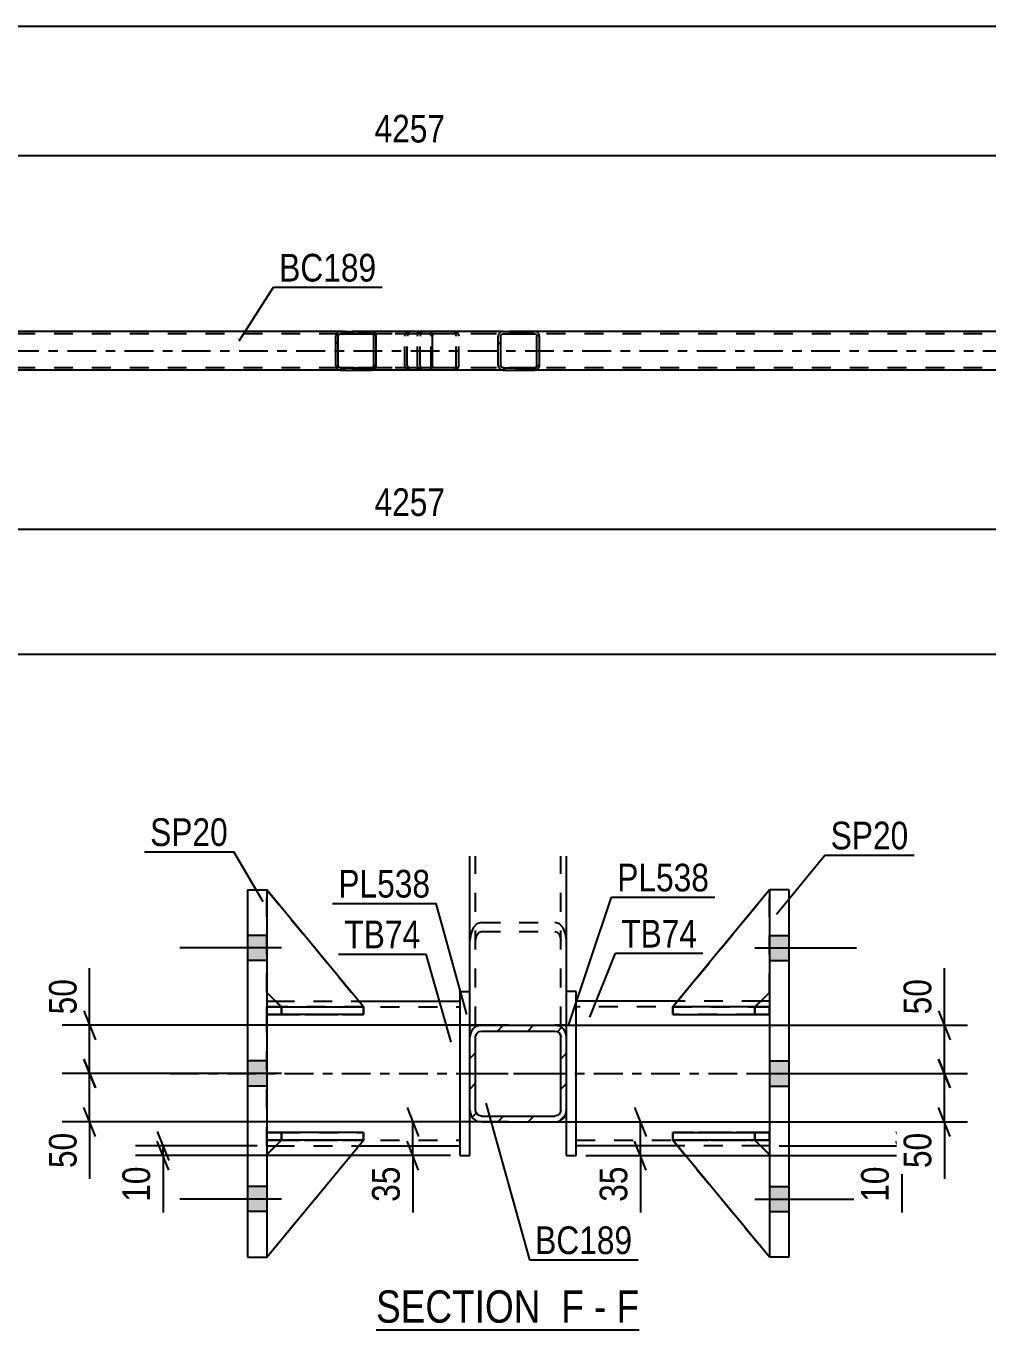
# Model space of a CAD drawing. Header units: millimetres. Extents: x 0 to 841, y 0 to 594.
# Drawn here: x 240.2 to 339.7, y 153.9 to 288.8 of the extents above; entities that cross this region are included whole.
import ezdxf

# ---------------------------------------------------------------- set-up
doc = ezdxf.new("R2010")
doc.units = ezdxf.units.MM
doc.linetypes.add('DXK_LINE_DOT2', pattern=[3.9198, 1.9599, -1.9599])
doc.linetypes.add('DXK_LINE_DOT3', pattern=[5.9187, 2.979, -0.9799, 0.9799, -0.9799])
doc.styles.add('Arial Narrow', font='ARIALN.TTF', dxfattribs={"height": 0.2})

# ---------------------------------------------------------------- blocks, each defined once
blk = doc.blocks.new('Unknown-318893504-15 - 6550')
at = {"color": 6, "linetype": 'Continuous'}
blk.add_line((276.38, 153.88), (303.6, 153.88), dxfattribs=at)
at = {"color": 0, "linetype": 'Continuous'}
for points in [[(294.49, 154.63), (294.49, 158.13), (276.38, 158.13), (276.38, 154.63)], [(297.88, 154.63), (297.88, 158.13), (295.54, 158.13), (295.54, 154.63)], [(300.2, 154.63), (300.2, 158.13), (298.93, 158.13), (298.93, 154.63)], [(303.6, 154.63), (303.6, 158.13), (301.25, 158.13), (301.25, 154.63)]]:
    blk.add_wipeout(points, dxfattribs=at)
at = {"color": 7, "linetype": 'Continuous', "style": 'Arial Narrow'}
for s, p in [('SECTION ', (276.38, 154.63)), ('F', (295.54, 154.63)), ('F', (301.25, 154.63)), ('-', (298.93, 154.63))]:
    blk.add_text(s, height=3.34, dxfattribs=at).set_placement(p)
blk = doc.blocks.new('Part-318893504-2827 - 2723')
at = {"linetype": 'Continuous'}
h = blk.add_hatch(dxfattribs=at)
h.set_pattern_fill('', scale=0.7, style=0, pattern_type=0)
h.set_pattern_definition([(45, (276.3566, 256.937), (-1.57154, 1.57154), [])])
h.paths.add_polyline_path([(276.39, 256.75), (276.36, 256.94), (276.25, 257.09), (276.08, 257.2), (275.89, 257.23), (272.71, 257.23), (272.52, 257.2), (272.35, 257.09), (272.24, 256.94), (272.21, 256.75), (272.21, 253.71), (272.24, 253.53), (272.35, 253.37), (272.52, 253.27), (272.71, 253.23), (275.89, 253.23), (276.08, 253.27), (276.25, 253.37), (276.36, 253.53), (276.39, 253.71)])
h.paths.add_polyline_path([(276.12, 253.62), (276.07, 253.54), (275.99, 253.49), (275.89, 253.47), (272.71, 253.47), (272.61, 253.49), (272.53, 253.54), (272.48, 253.62), (272.46, 253.71), (272.46, 256.75), (272.48, 256.85), (272.53, 256.92), (272.61, 256.98), (272.71, 256.99), (275.89, 256.99), (275.99, 256.98), (276.07, 256.92), (276.12, 256.85), (276.14, 256.75), (276.14, 253.71)])
at = {"color": 2, "linetype": 'Continuous'}
for p, q in [((272.24, 256.94), (272.21, 256.75)), ((272.21, 253.71), (272.21, 256.75)), ((272.46, 256.75), (272.48, 256.85)), ((272.46, 253.71), (272.46, 256.75)), ((272.48, 256.85), (272.53, 256.92)), ((272.71, 257.23), (272.52, 257.2)), ((272.53, 256.92), (272.61, 256.98)), ((272.61, 256.98), (272.71, 256.99)), ((272.71, 257.23), (275.89, 257.23)), ((272.71, 256.99), (275.89, 256.99)), ((281.95, 257.23), (275.89, 257.23)), ((276.08, 257.2), (275.89, 257.23)), ((275.89, 256.99), (275.99, 256.98)), ((275.99, 256.98), (276.07, 256.92)), ((276.07, 256.92), (276.12, 256.85)), ((276.12, 256.85), (276.14, 256.75)), ((276.14, 253.71), (276.14, 256.75)), ((276.39, 256.75), (276.36, 256.94)), ((276.39, 253.71), (276.39, 256.75)), ((281.95, 257.23), (282.05, 257.2)), ((282.05, 257.2), (282.14, 257.09)), ((282.14, 257.09), (282.2, 256.94)), ((282.2, 256.94), (282.22, 256.75)), ((282.22, 253.71), (282.22, 256.75)), ((272.21, 253.71), (272.24, 253.53)), ((272.48, 253.62), (272.46, 253.71)), ((276.14, 253.71), (276.12, 253.62)), ((276.36, 253.53), (276.39, 253.71)), ((282.22, 253.71), (282.2, 253.53)), ((272.53, 253.54), (272.48, 253.62)), ((272.52, 253.27), (272.71, 253.23)), ((272.61, 253.49), (272.53, 253.54)), ((272.71, 253.47), (272.61, 253.49)), ((272.71, 253.47), (275.89, 253.47)), ((272.71, 253.23), (275.89, 253.23)), ((275.99, 253.49), (275.89, 253.47)), ((275.89, 253.23), (276.08, 253.27)), ((281.95, 253.23), (275.89, 253.23)), ((276.07, 253.54), (275.99, 253.49)), ((276.12, 253.62), (276.07, 253.54)), ((282.05, 253.27), (281.95, 253.23)), ((282.14, 253.37), (282.05, 253.27)), ((282.2, 253.53), (282.14, 253.37))]:
    blk.add_line(p, q, dxfattribs=at)
at = {"color": 7, "linetype": 'DXK_LINE_DOT2'}
for p, q in [((275.89, 257.23), (272.71, 257.23)), ((281.95, 256.99), (272.71, 256.99)), ((279.36, 256.75), (279.39, 256.94)), ((279.36, 253.71), (279.36, 256.75)), ((279.63, 256.85), (279.61, 256.75)), ((279.61, 253.71), (279.61, 256.75)), ((279.68, 256.92), (279.63, 256.85)), ((279.67, 257.2), (279.86, 257.23)), ((279.68, 256.92), (279.7, 256.94)), ((279.7, 256.94), (279.76, 256.98)), ((279.76, 256.98), (279.86, 256.99)), ((280.67, 256.99), (280.67, 257.23)), ((282, 256.98), (281.95, 256.99)), ((282.05, 256.92), (282, 256.98)), ((282.07, 256.85), (282.05, 256.92)), ((282.08, 256.75), (282.07, 256.85)), ((282.08, 253.71), (282.08, 256.75)), ((279.39, 253.53), (279.36, 253.71)), ((279.61, 253.71), (279.63, 253.62)), ((282.07, 253.62), (282.08, 253.71)), ((281.95, 253.47), (272.71, 253.47)), ((275.89, 253.23), (272.71, 253.23)), ((279.63, 253.62), (279.68, 253.54)), ((279.86, 253.23), (279.67, 253.27)), ((279.68, 253.54), (279.76, 253.49)), ((279.76, 253.49), (279.86, 253.47)), ((280.67, 253.23), (280.67, 253.47)), ((281.95, 253.47), (282, 253.49)), ((282, 253.49), (282.05, 253.54)), ((282.05, 253.54), (282.07, 253.62))]:
    blk.add_line(p, q, dxfattribs=at)
at = {"color": 2, "linetype": 'Continuous'}
for centre, start, end in [((272.69, 256.74), 111.1941, 156.1506), ((275.91, 256.74), 23.8494, 68.8059), ((272.69, 253.73), 203.8494, 248.8059), ((275.91, 253.73), 291.1941, 336.1506)]:
    blk.add_arc(centre, 0.492, start, end, dxfattribs=at)
at = {"color": 7, "linetype": 'DXK_LINE_DOT2'}
for centre, start, end in [((279.84, 256.74), 111.1941, 156.1506), ((279.84, 253.73), 203.8494, 248.8059)]:
    blk.add_arc(centre, 0.492, start, end, dxfattribs=at)
blk = doc.blocks.new('Part-318893504-2828 - 2723')
at = {"linetype": 'Continuous'}
h = blk.add_hatch(dxfattribs=at)
h.set_pattern_fill('', scale=0.7, style=0, pattern_type=0)
h.set_pattern_definition([(45, (293.2402, 256.937), (-1.57154, 1.57154), [])])
h.paths.add_polyline_path([(293.28, 256.75), (293.24, 256.94), (293.13, 257.09), (292.96, 257.2), (292.77, 257.23), (289.53, 257.23), (289.34, 257.2), (289.17, 257.09), (289.06, 256.94), (289.02, 256.75), (289.02, 253.71), (289.06, 253.53), (289.17, 253.37), (289.34, 253.27), (289.53, 253.23), (292.77, 253.23), (292.96, 253.27), (293.13, 253.37), (293.24, 253.53), (293.28, 253.71)])
h.paths.add_polyline_path([(293, 253.62), (292.95, 253.54), (292.87, 253.49), (292.77, 253.47), (289.53, 253.47), (289.44, 253.49), (289.35, 253.54), (289.3, 253.62), (289.28, 253.71), (289.28, 256.75), (289.3, 256.85), (289.35, 256.92), (289.44, 256.98), (289.53, 256.99), (292.77, 256.99), (292.87, 256.98), (292.95, 256.92), (293, 256.85), (293.02, 256.75), (293.02, 253.71)])
at = {"color": 7, "linetype": 'DXK_LINE_DOT2'}
for p, q in [((280.67, 256.75), (280.71, 256.94)), ((280.67, 253.71), (280.67, 256.75)), ((280.95, 256.85), (280.93, 256.75)), ((280.93, 253.71), (280.93, 256.75)), ((281, 256.92), (280.95, 256.85)), ((280.99, 257.2), (281.18, 257.23)), ((281.09, 256.98), (281, 256.92)), ((281.18, 256.99), (281.09, 256.98)), ((281.95, 257.23), (281.18, 257.23)), ((292.77, 256.99), (281.18, 256.99)), ((284.42, 257.23), (284.61, 257.2)), ((284.52, 256.98), (284.42, 256.99)), ((284.6, 256.92), (284.52, 256.98)), ((284.65, 256.85), (284.6, 256.92)), ((284.67, 256.75), (284.65, 256.85)), ((284.67, 253.71), (284.67, 256.75)), ((284.89, 256.94), (284.93, 256.75)), ((284.93, 253.71), (284.93, 256.75)), ((292.77, 257.23), (289.53, 257.23)), ((280.71, 253.53), (280.67, 253.71)), ((280.93, 253.71), (280.95, 253.62)), ((284.65, 253.62), (284.67, 253.71)), ((284.93, 253.71), (284.89, 253.53)), ((280.95, 253.62), (281, 253.54)), ((281.18, 253.23), (280.99, 253.27)), ((281, 253.54), (281.09, 253.49)), ((281.09, 253.49), (281.18, 253.47)), ((292.77, 253.47), (281.18, 253.47)), ((281.95, 253.23), (281.18, 253.23)), ((284.42, 253.47), (284.52, 253.49)), ((284.61, 253.27), (284.42, 253.23)), ((284.52, 253.49), (284.6, 253.54)), ((284.6, 253.54), (284.65, 253.62)), ((289.53, 253.23), (292.77, 253.23))]:
    blk.add_line(p, q, dxfattribs=at)
at = {"color": 2, "linetype": 'Continuous'}
for p, q in [((289.53, 257.23), (281.95, 257.23)), ((289.06, 256.94), (289.02, 256.75)), ((289.02, 253.71), (289.02, 256.75)), ((289.28, 256.75), (289.3, 256.85)), ((289.28, 253.71), (289.28, 256.75)), ((289.3, 256.85), (289.35, 256.92)), ((289.53, 257.23), (289.34, 257.2)), ((289.35, 256.92), (289.44, 256.98)), ((289.44, 256.98), (289.53, 256.99)), ((289.53, 257.23), (292.77, 257.23)), ((289.53, 256.99), (292.77, 256.99)), ((292.96, 257.2), (292.77, 257.23)), ((292.77, 256.99), (292.87, 256.98)), ((292.87, 256.98), (292.95, 256.92)), ((292.95, 256.92), (293, 256.85)), ((293, 256.85), (293.02, 256.75)), ((293.02, 253.71), (293.02, 256.75)), ((293.28, 256.75), (293.24, 256.94)), ((293.28, 253.71), (293.28, 256.75)), ((289.02, 253.71), (289.06, 253.53)), ((289.3, 253.62), (289.28, 253.71)), ((293.02, 253.71), (293, 253.62)), ((293.24, 253.53), (293.28, 253.71)), ((289.53, 253.23), (281.95, 253.23)), ((289.35, 253.54), (289.3, 253.62)), ((289.34, 253.27), (289.53, 253.23)), ((289.44, 253.49), (289.35, 253.54)), ((289.53, 253.47), (289.44, 253.49)), ((289.53, 253.47), (292.77, 253.47)), ((289.53, 253.23), (292.77, 253.23)), ((292.87, 253.49), (292.77, 253.47)), ((292.77, 253.23), (292.96, 253.27)), ((292.95, 253.54), (292.87, 253.49)), ((293, 253.62), (292.95, 253.54))]:
    blk.add_line(p, q, dxfattribs=at)
at = {"color": 7, "linetype": 'DXK_LINE_DOT2'}
for centre, start, end in [((281.16, 256.73), 110.7583, 155.68), ((284.44, 256.73), 24.32, 69.2417), ((281.16, 253.73), 204.32, 249.2417), ((284.44, 253.73), 290.7583, 335.68)]:
    blk.add_arc(centre, 0.496, start, end, dxfattribs=at)
at = {"color": 2, "linetype": 'Continuous'}
for centre, start, end in [((289.51, 256.73), 110.7583, 155.68), ((292.79, 256.73), 24.32, 69.2417), ((289.51, 253.73), 204.32, 249.2417), ((292.79, 253.73), 290.7583, 335.68)]:
    blk.add_arc(centre, 0.496, start, end, dxfattribs=at)
blk = doc.blocks.new('Part-318893504-2893 - 2723')
at = {"color": 7, "linetype": 'DXK_LINE_DOT2'}
for p, q in [((680.12, 256.99), (102.4, 256.99)), ((680.12, 257.23), (272.71, 257.23)), ((292.77, 257.23), (272.71, 257.23)), ((680.12, 253.47), (102.4, 253.47)), ((292.77, 253.23), (272.71, 253.23))]:
    blk.add_line(p, q, dxfattribs=at)
at = {"color": 2, "linetype": 'Continuous'}
for p, q in [((272.71, 257.23), (207.63, 257.23)), ((357.84, 257.23), (292.77, 257.23)), ((272.71, 253.23), (207.63, 253.23)), ((357.84, 253.23), (292.77, 253.23))]:
    blk.add_line(p, q, dxfattribs=at)
at = {"color": 7, "linetype": 'DXK_LINE_DOT3'}
blk.add_line((102.4, 255.23), (679.87, 255.23), dxfattribs=at)
blk = doc.blocks.new('Part-318893504-6552 - 6550')
at = {"color": 2, "linetype": 'Continuous'}
for p, q in [((307.09, 187.32), (307.08, 187.32)), ((307.08, 187.32), (307.08, 186.52)), ((307.08, 186.52), (317.08, 186.52)), ((317.08, 187.32), (308.33, 187.32)), ((317.08, 187.32), (317.08, 187.32)), ((317.08, 187.32), (317.08, 186.52))]:
    blk.add_line(p, q, dxfattribs=at)
at = {"color": 7, "linetype": 'DXK_LINE_DOT2'}
for p, q in [((307.08, 186.52), (315.58, 186.52)), ((308.33, 187.32), (307.09, 187.32)), ((315.58, 187.32), (307.09, 187.32)), ((315.58, 187.32), (317.08, 187.32)), ((315.58, 187.32), (315.58, 186.52)), ((315.58, 186.52), (317.08, 186.52)), ((317.08, 187.32), (317.08, 187.32))]:
    blk.add_line(p, q, dxfattribs=at)
blk = doc.blocks.new('Part-318893504-6553 - 6550')
at = {"color": 7, "linetype": 'DXK_LINE_DOT2'}
for p, q in [((266.58, 173.51), (265.08, 172.01)), ((265.08, 161.42), (275.08, 173.51)), ((265.08, 172.01), (266.58, 173.51)), ((265.08, 161.42), (275.08, 173.51)), ((275.08, 173.51), (266.58, 173.51)), ((266.58, 173.51), (266.58, 173.51)), ((266.58, 173.51), (275.08, 173.51)), ((275.08, 173.51), (275.08, 173.51)), ((265.08, 172.01), (265.08, 161.42))]:
    blk.add_line(p, q, dxfattribs=at)
blk = doc.blocks.new('Part-318893504-6554 - 6550')
at = {"color": 2, "linetype": 'Continuous'}
for p, q in [((266.58, 173.51), (265.08, 172.01)), ((265.08, 161.42), (275.08, 173.51)), ((275.08, 173.51), (266.58, 173.51)), ((266.58, 173.51), (266.58, 173.51)), ((275.08, 173.51), (275.08, 173.51))]:
    blk.add_line(p, q, dxfattribs=at)
at = {"color": 7, "linetype": 'DXK_LINE_DOT2'}
for p, q in [((265.08, 172.01), (266.58, 173.51)), ((265.08, 161.42), (275.08, 173.51)), ((266.58, 173.51), (275.08, 173.51)), ((265.08, 172.01), (265.08, 161.42))]:
    blk.add_line(p, q, dxfattribs=at)
blk = doc.blocks.new('Part-318893504-6694 - 6550')
at = {"color": 2, "linetype": 'Continuous'}
for p, q in [((285.08, 171.92), (285.08, 188.92)), ((285.08, 188.92), (286.08, 188.92)), ((286.08, 184.21), (286.08, 188.92)), ((286.08, 171.92), (286.08, 176.61)), ((285.08, 171.92), (286.08, 171.92))]:
    blk.add_line(p, q, dxfattribs=at)
at = {"color": 7, "linetype": 'DXK_LINE_DOT2'}
blk.add_line((286.08, 176.61), (286.08, 184.21), dxfattribs=at)
blk = doc.blocks.new('Part-318893504-6555 - 6550')
at = {"color": 7, "linetype": 'DXK_LINE_DOT2'}
for p, q in [((265.08, 188.81), (265.08, 199.42)), ((265.08, 199.42), (275.08, 187.31)), ((265.08, 199.42), (275.08, 187.31)), ((266.58, 187.31), (265.08, 188.81)), ((266.58, 187.31), (265.08, 188.81)), ((275.08, 187.31), (266.58, 187.31)), ((266.58, 187.31), (266.58, 187.31)), ((266.58, 187.31), (275.08, 187.31)), ((275.08, 187.31), (275.08, 187.31))]:
    blk.add_line(p, q, dxfattribs=at)
blk = doc.blocks.new('Part-318893504-6556 - 6550')
at = {"color": 2, "linetype": 'Continuous'}
for p, q in [((275.08, 187.31), (265.08, 199.42)), ((266.57, 187.32), (265.08, 188.81)), ((273.83, 187.31), (275.08, 187.31)), ((275.08, 187.31), (275.08, 187.31))]:
    blk.add_line(p, q, dxfattribs=at)
at = {"color": 7, "linetype": 'DXK_LINE_DOT2'}
for p, q in [((265.08, 188.81), (265.08, 199.42)), ((265.08, 199.42), (275.08, 187.31)), ((266.58, 187.31), (265.08, 188.81)), ((266.58, 187.31), (266.57, 187.32)), ((275.08, 187.31), (266.58, 187.31)), ((266.58, 187.31), (266.58, 187.31)), ((266.58, 187.31), (273.83, 187.31))]:
    blk.add_line(p, q, dxfattribs=at)
blk = doc.blocks.new('Part-318893504-6557 - 6550')
at = {"color": 7, "linetype": 'DXK_LINE_DOT2'}
for p, q in [((265.08, 174.32), (266.58, 174.32)), ((275.08, 174.32), (265.08, 174.32)), ((265.08, 174.32), (265.08, 174.32)), ((265.08, 174.32), (265.08, 173.52)), ((265.08, 174.32), (265.08, 173.52)), ((266.58, 174.32), (275.08, 174.32)), ((266.58, 174.32), (266.58, 173.52)), ((275.08, 174.32), (275.08, 173.52)), ((266.58, 173.52), (265.08, 173.52)), ((265.08, 173.52), (275.08, 173.52)), ((265.08, 173.52), (265.08, 173.52)), ((275.08, 173.52), (266.58, 173.52))]:
    blk.add_line(p, q, dxfattribs=at)
blk = doc.blocks.new('Part-318893504-6558 - 6550')
at = {"color": 7, "linetype": 'DXK_LINE_DOT2'}
for p, q in [((265.08, 187.32), (266.58, 187.32)), ((275.08, 187.32), (265.08, 187.32)), ((265.08, 187.32), (265.08, 187.32)), ((265.08, 187.32), (265.08, 186.52)), ((265.08, 187.32), (265.08, 186.52)), ((266.58, 186.52), (265.08, 186.52)), ((265.08, 186.52), (275.08, 186.52)), ((265.08, 186.52), (265.08, 186.52)), ((266.58, 187.32), (275.08, 187.32)), ((266.58, 187.32), (266.58, 186.52)), ((275.08, 186.52), (266.58, 186.52)), ((275.08, 187.32), (275.08, 186.52))]:
    blk.add_line(p, q, dxfattribs=at)
blk = doc.blocks.new('Part-318893504-6682 - 6550')
at = {"color": 7, "linetype": 'DXK_LINE_DOT2'}
for p, q in [((317.08, 199.42), (307.08, 187.31)), ((307.08, 187.31), (317.08, 199.42)), ((317.08, 188.81), (317.08, 199.42)), ((315.58, 187.31), (317.08, 188.81)), ((315.58, 187.31), (317.08, 188.81)), ((307.08, 187.31), (315.58, 187.31)), ((307.08, 187.31), (307.08, 187.31)), ((315.58, 187.31), (307.08, 187.31)), ((315.58, 187.31), (315.58, 187.31))]:
    blk.add_line(p, q, dxfattribs=at)
blk = doc.blocks.new('Part-318893504-6559 - 6550')
at = {"color": 2, "linetype": 'Continuous'}
for p, q in [((265.08, 173.52), (265.08, 174.32)), ((275.08, 174.32), (265.08, 174.32)), ((275.08, 173.52), (275.08, 174.32)), ((275.08, 173.52), (265.08, 173.52)), ((265.08, 173.52), (265.08, 173.52))]:
    blk.add_line(p, q, dxfattribs=at)
at = {"color": 7, "linetype": 'DXK_LINE_DOT2'}
for p, q in [((266.58, 174.32), (265.08, 174.32)), ((266.58, 173.52), (266.58, 174.32)), ((275.08, 174.32), (266.58, 174.32)), ((265.08, 173.52), (266.58, 173.52)), ((266.58, 173.52), (275.08, 173.52))]:
    blk.add_line(p, q, dxfattribs=at)
blk = doc.blocks.new('Part-318893504-6560 - 6550')
at = {"color": 2, "linetype": 'Continuous'}
for p, q in [((265.08, 186.52), (265.08, 187.32)), ((265.08, 187.32), (273.83, 187.32)), ((275.08, 186.52), (265.08, 186.52)), ((265.08, 186.52), (265.08, 186.52)), ((275.08, 187.32), (275.07, 187.32)), ((275.08, 186.52), (275.08, 187.32))]:
    blk.add_line(p, q, dxfattribs=at)
at = {"color": 7, "linetype": 'DXK_LINE_DOT2'}
for p, q in [((266.58, 187.32), (265.08, 187.32)), ((265.08, 186.52), (266.58, 186.52)), ((266.58, 186.52), (266.58, 187.32)), ((266.58, 187.32), (275.07, 187.32)), ((266.58, 186.52), (275.08, 186.52))]:
    blk.add_line(p, q, dxfattribs=at)
blk = doc.blocks.new('Part-318893504-6565 - 6550')
at = {"color": 2, "linetype": 'Continuous'}
for p, q in [((319.08, 199.42), (317.08, 199.42)), ((317.08, 199.42), (317.08, 161.42)), ((319.08, 199.42), (319.08, 161.42)), ((319.08, 161.42), (317.08, 161.42))]:
    blk.add_line(p, q, dxfattribs=at)
blk = doc.blocks.new('Part-318893504-6683 - 6550')
at = {"color": 2, "linetype": 'Continuous'}
for p, q in [((307.08, 173.51), (307.08, 173.51)), ((315.58, 173.51), (307.08, 173.51)), ((317.08, 161.42), (307.08, 173.51)), ((315.58, 173.51), (315.58, 173.51)), ((315.58, 173.51), (317.08, 172.01))]:
    blk.add_line(p, q, dxfattribs=at)
at = {"color": 7, "linetype": 'DXK_LINE_DOT2'}
for p, q in [((307.08, 173.51), (315.58, 173.51)), ((317.08, 161.42), (307.08, 173.51)), ((315.58, 173.51), (317.08, 172.01)), ((317.08, 172.01), (317.08, 161.42))]:
    blk.add_line(p, q, dxfattribs=at)
blk = doc.blocks.new('Part-318893504-6570 - 6550')
at = {"color": 2, "linetype": 'Continuous'}
for p, q in [((263.08, 199.42), (265.08, 199.42)), ((263.08, 199.42), (263.08, 161.42)), ((265.08, 199.42), (265.08, 161.42)), ((263.08, 161.42), (265.08, 161.42))]:
    blk.add_line(p, q, dxfattribs=at)
blk = doc.blocks.new('Bolt-318893504-6653 - 6550')
at = {"linetype": 'Continuous'}
for points in [[(265.08, 192.12), (265.08, 194.72), (263.08, 194.72), (263.08, 192.12)], [(265.08, 192.12), (265.08, 194.72), (263.08, 194.72), (263.08, 192.12)], [(265.08, 192.12), (265.08, 194.72), (263.08, 194.72), (263.08, 192.12)], [(265.08, 179.12), (265.08, 181.72), (263.08, 181.72), (263.08, 179.12)], [(265.08, 179.12), (265.08, 181.72), (263.08, 181.72), (263.08, 179.12)], [(265.08, 166.12), (265.08, 168.72), (263.08, 168.72), (263.08, 166.12)], [(265.08, 166.12), (265.08, 168.72), (263.08, 168.72), (263.08, 166.12)], [(265.08, 166.12), (265.08, 168.72), (263.08, 168.72), (263.08, 166.12)]]:
    blk.add_hatch(color=1, dxfattribs=at).paths.add_polyline_path(points)
at = {"color": 1, "linetype": 'Continuous'}
for p, q in [((265.08, 194.72), (263.08, 194.72)), ((265.08, 194.72), (263.08, 194.72)), ((265.08, 194.72), (263.08, 194.72)), ((266.58, 193.42), (256.08, 193.42)), ((266.58, 193.42), (256.08, 193.42)), ((266.58, 193.42), (256.08, 193.42)), ((265.08, 192.12), (263.08, 192.12)), ((265.08, 192.12), (263.08, 192.12)), ((265.08, 192.12), (263.08, 192.12)), ((265.08, 181.72), (263.08, 181.72)), ((265.08, 181.72), (263.08, 181.72)), ((266.58, 180.42), (256.08, 180.42)), ((266.58, 180.42), (256.08, 180.42)), ((265.08, 179.12), (263.08, 179.12)), ((265.08, 179.12), (263.08, 179.12)), ((265.08, 168.72), (263.08, 168.72)), ((265.08, 168.72), (263.08, 168.72)), ((265.08, 168.72), (263.08, 168.72)), ((266.58, 167.42), (256.08, 167.42)), ((266.58, 167.42), (256.08, 167.42)), ((266.58, 167.42), (256.08, 167.42)), ((265.08, 166.12), (263.08, 166.12)), ((265.08, 166.12), (263.08, 166.12)), ((265.08, 166.12), (263.08, 166.12))]:
    blk.add_line(p, q, dxfattribs=at)
blk = doc.blocks.new('Bolt-318893504-6654 - 6550')
at = {"linetype": 'Continuous'}
for points in [[(319.08, 192.12), (319.08, 194.72), (317.08, 194.72), (317.08, 192.12)], [(319.08, 192.12), (319.08, 194.72), (317.08, 194.72), (317.08, 192.12)], [(319.08, 192.12), (319.08, 194.72), (317.08, 194.72), (317.08, 192.12)], [(319.08, 179.12), (319.08, 181.72), (317.08, 181.72), (317.08, 179.12)], [(319.08, 179.12), (319.08, 181.72), (317.08, 181.72), (317.08, 179.12)], [(319.08, 166.12), (319.08, 168.72), (317.08, 168.72), (317.08, 166.12)], [(319.08, 166.12), (319.08, 168.72), (317.08, 168.72), (317.08, 166.12)], [(319.08, 166.12), (319.08, 168.72), (317.08, 168.72), (317.08, 166.12)]]:
    blk.add_hatch(color=1, dxfattribs=at).paths.add_polyline_path(points)
at = {"color": 1, "linetype": 'Continuous'}
for p, q in [((317.08, 194.72), (319.08, 194.72)), ((317.08, 194.72), (319.08, 194.72)), ((317.08, 194.72), (319.08, 194.72)), ((315.58, 193.42), (326.08, 193.42)), ((315.58, 193.42), (326.08, 193.42)), ((315.58, 193.42), (326.08, 193.42)), ((317.08, 192.12), (319.08, 192.12)), ((317.08, 192.12), (319.08, 192.12)), ((317.08, 192.12), (319.08, 192.12)), ((317.08, 181.72), (319.08, 181.72)), ((317.08, 181.72), (319.08, 181.72)), ((315.58, 180.42), (326.08, 180.42)), ((315.58, 180.42), (326.08, 180.42)), ((317.08, 179.12), (319.08, 179.12)), ((317.08, 179.12), (319.08, 179.12)), ((317.08, 168.72), (319.08, 168.72)), ((317.08, 168.72), (319.08, 168.72)), ((317.08, 168.72), (319.08, 168.72)), ((315.58, 167.42), (326.08, 167.42)), ((315.58, 167.42), (326.08, 167.42)), ((315.58, 167.42), (326.08, 167.42)), ((317.08, 166.12), (319.08, 166.12)), ((317.08, 166.12), (319.08, 166.12)), ((317.08, 166.12), (319.08, 166.12))]:
    blk.add_line(p, q, dxfattribs=at)
blk = doc.blocks.new('Part-318893504-6678 - 6550')
at = {"color": 2, "linetype": 'Continuous'}
for p, q in [((307.08, 174.32), (317.08, 174.32)), ((307.08, 174.32), (307.08, 173.52)), ((317.08, 174.32), (317.08, 174.32)), ((317.08, 173.52), (317.08, 174.32)), ((317.08, 173.52), (307.08, 173.52))]:
    blk.add_line(p, q, dxfattribs=at)
at = {"color": 7, "linetype": 'DXK_LINE_DOT2'}
for p, q in [((315.58, 174.32), (307.08, 174.32)), ((317.08, 174.32), (315.58, 174.32)), ((315.58, 174.32), (315.58, 173.52)), ((317.08, 174.32), (317.08, 174.32)), ((307.08, 173.52), (315.58, 173.52)), ((315.58, 173.52), (317.08, 173.52))]:
    blk.add_line(p, q, dxfattribs=at)
blk = doc.blocks.new('Part-318893504-6679 - 6550')
at = {"color": 7, "linetype": 'DXK_LINE_DOT2'}
for p, q in [((307.08, 186.52), (307.08, 187.32)), ((307.08, 187.32), (315.58, 187.32)), ((317.08, 187.32), (307.08, 187.32)), ((315.58, 186.52), (307.08, 186.52)), ((307.08, 186.52), (317.08, 186.52)), ((315.58, 186.52), (315.58, 187.32)), ((315.58, 187.32), (317.08, 187.32)), ((317.08, 186.52), (315.58, 186.52)), ((317.08, 186.52), (317.08, 187.32)), ((317.08, 186.52), (317.08, 187.32)), ((317.08, 187.32), (317.08, 187.32)), ((317.08, 186.52), (317.08, 186.52))]:
    blk.add_line(p, q, dxfattribs=at)
blk = doc.blocks.new('Part-318893504-6680 - 6550')
at = {"color": 7, "linetype": 'DXK_LINE_DOT2'}
for p, q in [((307.08, 173.52), (307.08, 174.32)), ((307.08, 174.32), (315.58, 174.32)), ((317.08, 174.32), (307.08, 174.32)), ((315.58, 173.52), (315.58, 174.32)), ((315.58, 174.32), (317.08, 174.32)), ((317.08, 173.52), (317.08, 174.32)), ((317.08, 173.52), (317.08, 174.32)), ((317.08, 174.32), (317.08, 174.32)), ((315.58, 173.52), (307.08, 173.52)), ((307.08, 173.52), (317.08, 173.52)), ((317.08, 173.52), (315.58, 173.52)), ((317.08, 173.52), (317.08, 173.52))]:
    blk.add_line(p, q, dxfattribs=at)
blk = doc.blocks.new('Part-318893504-6681 - 6550')
at = {"color": 2, "linetype": 'Continuous'}
for p, q in [((317.08, 199.42), (307.08, 187.31)), ((315.59, 187.32), (317.08, 188.81)), ((308.33, 187.31), (307.08, 187.31)), ((307.08, 187.31), (307.08, 187.31))]:
    blk.add_line(p, q, dxfattribs=at)
at = {"color": 7, "linetype": 'DXK_LINE_DOT2'}
for p, q in [((307.08, 187.31), (317.08, 199.42)), ((317.08, 188.81), (317.08, 199.42)), ((315.58, 187.31), (317.08, 188.81)), ((315.58, 187.31), (307.08, 187.31)), ((315.58, 187.31), (308.33, 187.31)), ((315.58, 187.31), (315.59, 187.32)), ((315.58, 187.31), (315.58, 187.31))]:
    blk.add_line(p, q, dxfattribs=at)
blk = doc.blocks.new('Part-318893504-6684 - 6550')
at = {"color": 7, "linetype": 'DXK_LINE_DOT2'}
for p, q in [((307.08, 173.51), (315.58, 173.51)), ((317.08, 161.42), (307.08, 173.51)), ((307.08, 173.51), (307.08, 173.51)), ((315.58, 173.51), (307.08, 173.51)), ((307.08, 173.51), (317.08, 161.42)), ((315.58, 173.51), (317.08, 172.01)), ((315.58, 173.51), (315.58, 173.51)), ((317.08, 172.01), (315.58, 173.51)), ((317.08, 172.01), (317.08, 161.42))]:
    blk.add_line(p, q, dxfattribs=at)
blk = doc.blocks.new('Part-318893504-6689 - 6550')
at = {"color": 2, "linetype": 'Continuous'}
for p, q in [((265.08, 187.92), (265.97, 187.92)), ((274.58, 187.92), (285.08, 187.92)), ((265.08, 172.92), (265.99, 172.92)), ((274.59, 172.92), (285.08, 172.92))]:
    blk.add_line(p, q, dxfattribs=at)
at = {"color": 7, "linetype": 'DXK_LINE_DOT2'}
for p, q in [((265.08, 172.92), (265.08, 187.92)), ((265.97, 187.92), (274.58, 187.92)), ((285.08, 172.92), (285.08, 187.92)), ((265.08, 187.32), (285.08, 187.32)), ((265.08, 173.52), (285.08, 173.52)), ((265.99, 172.92), (274.59, 172.92))]:
    blk.add_line(p, q, dxfattribs=at)
at = {"color": 7, "linetype": 'DXK_LINE_DOT3'}
blk.add_line((255.08, 180.42), (295.08, 180.42), dxfattribs=at)
blk = doc.blocks.new('Part-318893504-6699 - 6550')
at = {"color": 2, "linetype": 'Continuous'}
for p, q in [((297.08, 188.92), (296.08, 188.92)), ((296.08, 184.21), (296.08, 188.92)), ((297.08, 171.92), (297.08, 188.92)), ((296.08, 171.92), (296.08, 176.61)), ((296.08, 171.92), (297.08, 171.92))]:
    blk.add_line(p, q, dxfattribs=at)
at = {"color": 7, "linetype": 'DXK_LINE_DOT2'}
blk.add_line((296.08, 176.61), (296.08, 184.21), dxfattribs=at)
blk = doc.blocks.new('Part-318893504-6704 - 6550')
at = {"color": 2, "linetype": 'Continuous'}
for p, q in [((307.59, 187.92), (297.08, 187.92)), ((317.08, 187.92), (316.19, 187.92)), ((307.57, 172.92), (297.08, 172.92)), ((317.08, 172.92), (316.17, 172.92))]:
    blk.add_line(p, q, dxfattribs=at)
at = {"color": 7, "linetype": 'DXK_LINE_DOT2'}
for p, q in [((297.08, 172.92), (297.08, 187.92)), ((316.19, 187.92), (307.59, 187.92)), ((317.08, 187.92), (317.08, 172.92)), ((317.08, 187.32), (297.08, 187.32)), ((297.08, 173.52), (317.08, 173.52)), ((316.17, 172.92), (307.57, 172.92))]:
    blk.add_line(p, q, dxfattribs=at)
at = {"color": 7, "linetype": 'DXK_LINE_DOT3'}
blk.add_line((287.08, 180.42), (327.08, 180.42), dxfattribs=at)
blk = doc.blocks.new('Part-318893504-6713 - 6550')
at = {"linetype": 'Continuous'}
h = blk.add_hatch(dxfattribs=at)
h.set_pattern_fill('', scale=0.7, style=0, pattern_type=0)
h.set_pattern_definition([(45, (295.3418, 175.5047), (-1.57154, 1.57154), [])])
h.paths.add_polyline_path([(294.88, 175.41), (295.34, 175.5), (295.73, 175.76), (295.99, 176.15), (296.08, 176.61), (296.08, 184.21), (295.99, 184.67), (295.73, 185.06), (295.34, 185.32), (294.88, 185.41), (287.28, 185.41), (286.82, 185.32), (286.43, 185.06), (286.17, 184.67), (286.08, 184.21), (286.08, 176.61), (286.17, 176.15), (286.43, 175.76), (286.82, 175.5), (287.28, 175.41)])
h.paths.add_polyline_path([(287.28, 176.01), (287.05, 176.06), (286.86, 176.19), (286.73, 176.38), (286.68, 176.61), (286.68, 184.21), (286.73, 184.44), (286.86, 184.64), (287.05, 184.77), (287.28, 184.81), (294.88, 184.81), (295.11, 184.77), (295.31, 184.64), (295.44, 184.44), (295.48, 184.21), (295.48, 176.61), (295.44, 176.38), (295.31, 176.19), (295.11, 176.06), (294.88, 176.01)])
at = {"color": 2, "linetype": 'Continuous'}
for p, q in [((287.28, 185.41), (286.82, 185.32)), ((287.28, 185.41), (294.88, 185.41)), ((295.34, 185.32), (294.88, 185.41)), ((286.17, 184.67), (286.08, 184.21)), ((286.08, 176.61), (286.08, 184.21)), ((286.68, 184.21), (286.73, 184.44)), ((286.68, 176.61), (286.68, 184.21)), ((286.73, 184.44), (286.86, 184.64)), ((286.86, 184.64), (287.05, 184.77)), ((287.05, 184.77), (287.28, 184.81)), ((287.28, 184.81), (294.88, 184.81)), ((294.88, 184.81), (295.11, 184.77)), ((295.11, 184.77), (295.31, 184.64)), ((295.31, 184.64), (295.44, 184.44)), ((295.44, 184.44), (295.48, 184.21)), ((295.48, 176.61), (295.48, 184.21)), ((296.08, 184.21), (295.99, 184.67)), ((296.08, 176.61), (296.08, 184.21)), ((286.08, 176.61), (286.17, 176.15)), ((286.73, 176.38), (286.68, 176.61)), ((286.86, 176.19), (286.73, 176.38)), ((286.82, 175.5), (287.28, 175.41)), ((287.05, 176.06), (286.86, 176.19)), ((287.28, 176.01), (287.05, 176.06)), ((287.28, 176.01), (294.88, 176.01)), ((295.11, 176.06), (294.88, 176.01)), ((294.88, 175.41), (295.34, 175.5)), ((295.31, 176.19), (295.11, 176.06)), ((295.44, 176.38), (295.31, 176.19)), ((295.48, 176.61), (295.44, 176.38)), ((295.99, 176.15), (296.08, 176.61)), ((287.28, 175.41), (294.88, 175.41))]:
    blk.add_line(p, q, dxfattribs=at)
at = {"color": 7, "linetype": 'DXK_LINE_DOT3'}
blk.add_line((291.08, 180.41), (291.08, 180.41), dxfattribs=at)
at = {"color": 2, "linetype": 'Continuous'}
for centre, start, end in [((287.28, 184.21), 112.5, 157.5), ((294.88, 184.21), 22.5, 67.5), ((287.28, 176.61), 202.5, 247.5), ((294.88, 176.61), 292.5, 337.5)]:
    blk.add_arc(centre, 1.2, start, end, dxfattribs=at)
blk = doc.blocks.new('Part-318893504-6724 - 6550')
at = {"color": 2, "linetype": 'Continuous'}
for p, q in [((286.08, 188.92), (286.08, 202.92)), ((296.08, 188.92), (296.08, 202.92)), ((286.08, 185.41), (287.28, 185.41)), ((295.99, 185.41), (294.88, 185.41)), ((296.08, 185.41), (295.99, 185.41))]:
    blk.add_line(p, q, dxfattribs=at)
at = {"color": 7, "linetype": 'DXK_LINE_DOT2'}
for p, q in [((286.68, 185.41), (286.68, 202.92)), ((295.48, 185.41), (295.48, 202.92)), ((286.08, 185.41), (286.08, 188.92)), ((296.08, 185.41), (296.08, 188.92)), ((286.73, 185.41), (286.68, 185.41)), ((286.68, 185.41), (286.73, 185.41)), ((286.82, 185.41), (286.73, 185.41)), ((286.73, 185.41), (286.82, 185.41)), ((286.82, 185.41), (286.86, 185.41)), ((287.28, 185.41), (294.88, 185.41)), ((295.31, 185.41), (295.34, 185.41)), ((295.34, 185.41), (295.44, 185.41)), ((295.44, 185.41), (295.48, 185.41))]:
    blk.add_line(p, q, dxfattribs=at)
blk = doc.blocks.new('Part-318893504-6725 - 6550')
at = {"color": 7, "linetype": 'DXK_LINE_DOT2'}
for p, q in [((286.08, 185.41), (286.08, 202.92)), ((286.68, 185.41), (286.68, 202.92)), ((295.48, 185.41), (295.48, 202.92)), ((296.08, 185.41), (296.08, 202.92)), ((286.82, 195.9), (286.43, 195.49)), ((287.28, 196.04), (286.82, 195.9)), ((287.28, 196.04), (294.88, 196.04)), ((295.34, 195.9), (294.88, 196.04)), ((295.73, 195.49), (295.34, 195.9)), ((286.17, 194.89), (286.08, 194.18)), ((286.43, 195.49), (286.17, 194.89)), ((286.68, 194.18), (286.73, 194.54)), ((286.73, 194.54), (286.86, 194.84)), ((286.86, 194.84), (287.05, 195.04)), ((287.05, 195.04), (287.28, 195.11)), ((287.28, 195.11), (294.88, 195.11)), ((294.88, 195.11), (295.11, 195.04)), ((295.11, 195.04), (295.31, 194.84)), ((295.31, 194.84), (295.44, 194.54)), ((295.44, 194.54), (295.48, 194.18)), ((295.99, 194.89), (295.73, 195.49)), ((296.08, 194.18), (295.99, 194.89)), ((286.08, 185.41), (296.08, 185.41))]:
    blk.add_line(p, q, dxfattribs=at)
blk = doc.blocks.new('StraightDimension-318893504-12880 - 2723')
at = {"color": 7, "linetype": 'Continuous'}
blk.add_line((194.74, 236.77), (365.01, 236.77), dxfattribs=at)
at = {"color": 0}
blk.add_wipeout([(284.13, 237.52), (284.13, 241.72), (275.62, 241.72), (275.62, 237.52)], dxfattribs=at)
at = {"color": 3, "style": 'Arial Narrow'}
blk.add_text('4257', height=2.863, dxfattribs=at).set_placement((276.22, 238.12))
blk = doc.blocks.new('StraightDimension-318893504-12840 - 2723')
at = {"color": 7, "linetype": 'Continuous'}
blk.add_line((194.74, 275.43), (365.01, 275.43), dxfattribs=at)
at = {"color": 0}
blk.add_wipeout([(284.13, 276.18), (284.13, 280.38), (275.62, 280.38), (275.62, 276.18)], dxfattribs=at)
at = {"color": 3, "style": 'Arial Narrow'}
blk.add_text('4257', height=2.863, dxfattribs=at).set_placement((276.22, 276.78))
blk = doc.blocks.new('StraightDimension-318893504-3170 - 2723')
at = {"color": 7, "linetype": 'Continuous'}
blk.add_line((93.14, 223.81), (681.54, 223.81), dxfattribs=at)
blk = doc.blocks.new('StraightDimension-318893504-7176 - 2723')
at = {"color": 7, "linetype": 'Continuous'}
blk.add_line((93.78, 288.83), (680.91, 288.83), dxfattribs=at)
blk = doc.blocks.new('StraightDimension-318893504-6792 - 6550')
at = {"color": 7, "linetype": 'Continuous'}
for p, q in [((330.17, 174.42), (331.37, 171.42)), ((318.08, 172.92), (333.17, 172.92)), ((331.37, 170.42), (330.17, 173.42)), ((330.77, 171.92), (330.77, 172.92)), ((298.08, 171.92), (333.17, 171.92)), ((330.77, 171.92), (330.77, 166.02)), ((330.77, 171.92), (330.77, 166.02))]:
    blk.add_line(p, q, dxfattribs=at)
at = {"color": 0}
blk.add_wipeout([(330.02, 171.4), (325.82, 171.4), (325.82, 166.54), (330.02, 166.54)], dxfattribs=at)
at = {"color": 3, "style": 'Arial Narrow'}
blk.add_text('10', height=2.863, rotation=90.0002, dxfattribs=at).set_placement((329.42, 167.14))
blk = doc.blocks.new('StraightDimension-318893504-6740 - 6550')
at = {"color": 7, "linetype": 'Continuous'}
for p, q in [((246.15, 181.92), (247.35, 178.92)), ((257.12, 180.42), (243.9, 180.42)), ((246.75, 175.41), (246.75, 180.42)), ((247.35, 173.91), (246.15, 176.91)), ((290.08, 175.41), (243.9, 175.41)), ((246.75, 175.41), (246.75, 169.51)), ((246.75, 175.41), (246.75, 169.51))]:
    blk.add_line(p, q, dxfattribs=at)
at = {"color": 0}
blk.add_wipeout([(246, 174.89), (241.8, 174.89), (241.8, 170.03), (246, 170.03)], dxfattribs=at)
at = {"color": 3, "style": 'Arial Narrow'}
blk.add_text('50', height=2.863, rotation=90.0002, dxfattribs=at).set_placement((245.4, 170.63))
blk = doc.blocks.new('StraightDimension-318893504-6730 - 6550')
at = {"color": 7, "linetype": 'Continuous'}
for p, q in [((246.75, 185.41), (246.75, 191.32)), ((246.75, 185.41), (246.75, 191.32)), ((246.15, 186.91), (247.35, 183.91)), ((290.08, 185.41), (243.9, 185.41)), ((246.75, 180.42), (246.75, 185.41)), ((247.35, 178.92), (246.15, 181.92)), ((257.12, 180.42), (243.9, 180.42))]:
    blk.add_line(p, q, dxfattribs=at)
at = {"color": 0}
blk.add_wipeout([(246, 190.79), (241.8, 190.79), (241.8, 185.94), (246, 185.94)], dxfattribs=at)
at = {"color": 3, "style": 'Arial Narrow'}
blk.add_text('50', height=2.863, rotation=90.0002, dxfattribs=at).set_placement((245.4, 186.54))
blk = doc.blocks.new('StraightDimension-318893504-6750 - 6550')
at = {"color": 7, "linetype": 'Continuous'}
for p, q in [((334.57, 181.92), (335.77, 178.92)), ((325.56, 180.42), (337.57, 180.42)), ((335.17, 175.41), (335.17, 180.42)), ((335.77, 173.91), (334.57, 176.91)), ((292.08, 175.41), (337.57, 175.41)), ((335.17, 175.41), (335.17, 169.51)), ((335.17, 175.41), (335.17, 169.51))]:
    blk.add_line(p, q, dxfattribs=at)
at = {"color": 0}
blk.add_wipeout([(334.42, 174.89), (330.22, 174.89), (330.22, 170.03), (334.42, 170.03)], dxfattribs=at)
at = {"color": 3, "style": 'Arial Narrow'}
blk.add_text('50', height=2.863, rotation=90.0002, dxfattribs=at).set_placement((333.82, 170.63))
blk = doc.blocks.new('StraightDimension-318893504-6760 - 6550')
at = {"color": 7, "linetype": 'Continuous'}
for p, q in [((335.17, 185.41), (335.17, 191.32)), ((335.17, 185.41), (335.17, 191.32)), ((334.57, 186.91), (335.77, 183.91)), ((292.08, 185.41), (337.57, 185.41)), ((335.17, 180.42), (335.17, 185.41)), ((335.77, 178.92), (334.57, 181.92)), ((325.56, 180.42), (337.57, 180.42))]:
    blk.add_line(p, q, dxfattribs=at)
at = {"color": 0}
blk.add_wipeout([(334.42, 190.79), (330.22, 190.79), (330.22, 185.94), (334.42, 185.94)], dxfattribs=at)
at = {"color": 3, "style": 'Arial Narrow'}
blk.add_text('50', height=2.863, rotation=90.0002, dxfattribs=at).set_placement((333.82, 186.54))
blk = doc.blocks.new('StraightDimension-318893504-6770 - 6550')
at = {"color": 7, "linetype": 'Continuous'}
for p, q in [((279.58, 176.91), (280.78, 173.91)), ((290.08, 175.41), (277.33, 175.41)), ((280.18, 171.92), (280.18, 175.41)), ((280.78, 170.42), (279.58, 173.42)), ((284.08, 171.92), (277.33, 171.92)), ((280.18, 171.92), (280.18, 166.02)), ((280.18, 171.92), (280.18, 166.02))]:
    blk.add_line(p, q, dxfattribs=at)
at = {"color": 0}
blk.add_wipeout([(279.43, 171.4), (275.23, 171.4), (275.23, 166.54), (279.43, 166.54)], dxfattribs=at)
at = {"color": 3, "style": 'Arial Narrow'}
blk.add_text('35', height=2.863, rotation=90.0002, dxfattribs=at).set_placement((278.83, 167.14))
blk = doc.blocks.new('StraightDimension-318893504-6781 - 6550')
at = {"color": 7, "linetype": 'Continuous'}
for p, q in [((303.12, 176.91), (304.32, 173.91)), ((292.08, 175.41), (306.12, 175.41)), ((303.72, 171.92), (303.72, 175.41)), ((304.32, 170.42), (303.12, 173.42)), ((298.08, 171.92), (306.12, 171.92)), ((303.72, 171.92), (303.72, 166.02)), ((303.72, 171.92), (303.72, 166.02))]:
    blk.add_line(p, q, dxfattribs=at)
at = {"color": 0}
blk.add_wipeout([(302.97, 171.4), (298.77, 171.4), (298.77, 166.54), (302.97, 166.54)], dxfattribs=at)
at = {"color": 3, "style": 'Arial Narrow'}
blk.add_text('35', height=2.863, rotation=90.0002, dxfattribs=at).set_placement((302.37, 167.14))
blk = doc.blocks.new('StraightDimension-318893504-6802 - 6550')
at = {"color": 7, "linetype": 'Continuous'}
for p, q in [((253.75, 174.42), (254.95, 171.42)), ((264.08, 172.92), (251.5, 172.92)), ((254.95, 170.42), (253.75, 173.42)), ((254.35, 171.92), (254.35, 172.92)), ((284.08, 171.92), (251.5, 171.92)), ((254.35, 171.92), (254.35, 166.02)), ((254.35, 171.92), (254.35, 166.02))]:
    blk.add_line(p, q, dxfattribs=at)
at = {"color": 0}
blk.add_wipeout([(253.6, 171.4), (249.4, 171.4), (249.4, 166.54), (253.6, 166.54)], dxfattribs=at)
at = {"color": 3, "style": 'Arial Narrow'}
blk.add_text('10', height=2.863, rotation=90.0002, dxfattribs=at).set_placement((253, 167.14))
blk = doc.blocks.new('Mark-318893504-2889 - 2723')
at = {"color": 0}
blk.add_wipeout([(276.41, 262.39), (276.41, 265.39), (266.36, 265.39), (266.36, 262.39)], dxfattribs=at)
blk.add_wipeout([(276.41, 262.39), (276.41, 265.39), (266.36, 265.39), (266.36, 262.39)], dxfattribs=at)
at = {"color": 30, "linetype": 'Continuous'}
for p, q in [((262.23, 256.24), (265.76, 261.79)), ((265.76, 261.79), (277.01, 261.79))]:
    blk.add_line(p, q, dxfattribs=at)
at = {"color": 3, "style": 'Arial Narrow'}
blk.add_text('BC189', height=2.863, dxfattribs=at).set_placement((266.36, 262.39))
blk = doc.blocks.new('Mark-318893504-6561 - 6550')
at = {"color": 0}
blk.add_wipeout([(331.45, 203.62), (331.45, 206.62), (323.41, 206.62), (323.41, 203.62)], dxfattribs=at)
blk.add_wipeout([(331.45, 203.62), (331.45, 206.62), (323.41, 206.62), (323.41, 203.62)], dxfattribs=at)
at = {"color": 30, "linetype": 'Continuous'}
for p, q in [((317.81, 196.9), (322.81, 203.02)), ((322.81, 203.02), (332.05, 203.02))]:
    blk.add_line(p, q, dxfattribs=at)
at = {"color": 3, "style": 'Arial Narrow'}
blk.add_text('SP20', height=2.863, dxfattribs=at).set_placement((323.41, 203.62))
blk = doc.blocks.new('Mark-318893504-6566 - 6550')
at = {"color": 0}
blk.add_wipeout([(261.05, 203.97), (261.05, 206.97), (253.01, 206.97), (253.01, 203.97)], dxfattribs=at)
blk.add_wipeout([(261.05, 203.97), (261.05, 206.97), (253.01, 206.97), (253.01, 203.97)], dxfattribs=at)
at = {"color": 30, "linetype": 'Continuous'}
for p in [(252.41, 203.37), (264.7, 198.18)]:
    blk.add_line(p, (261.65, 203.37), dxfattribs=at)
at = {"color": 3, "style": 'Arial Narrow'}
blk.add_text('SP20', height=2.863, dxfattribs=at).set_placement((253.01, 203.97))
blk = doc.blocks.new('Mark-318893504-6700 - 6550')
at = {"color": 0}
blk.add_wipeout([(309.6, 193.46), (309.6, 196.46), (301.74, 196.46), (301.74, 193.46)], dxfattribs=at)
blk.add_wipeout([(309.6, 193.46), (309.6, 196.46), (301.74, 196.46), (301.74, 193.46)], dxfattribs=at)
at = {"color": 30, "linetype": 'Continuous'}
for p, q in [((298.5, 186.24), (301.14, 192.86)), ((301.14, 192.86), (310.2, 192.86))]:
    blk.add_line(p, q, dxfattribs=at)
at = {"color": 3, "style": 'Arial Narrow'}
blk.add_text('TB74', height=2.863, dxfattribs=at).set_placement((301.74, 193.46))
blk = doc.blocks.new('Mark-318893504-6685 - 6550')
at = {"color": 0}
blk.add_wipeout([(280.96, 193.38), (280.96, 196.38), (273.1, 196.38), (273.1, 193.38)], dxfattribs=at)
blk.add_wipeout([(280.96, 193.38), (280.96, 196.38), (273.1, 196.38), (273.1, 193.38)], dxfattribs=at)
at = {"color": 30, "linetype": 'Continuous'}
for p in [(272.5, 192.78), (284.15, 183.66)]:
    blk.add_line(p, (281.56, 192.78), dxfattribs=at)
at = {"color": 3, "style": 'Arial Narrow'}
blk.add_text('TB74', height=2.863, dxfattribs=at).set_placement((273.1, 193.38))
blk = doc.blocks.new('Mark-318893504-6690 - 6550')
at = {"color": 0}
blk.add_wipeout([(281.99, 198.63), (281.99, 201.63), (272.48, 201.63), (272.48, 198.63)], dxfattribs=at)
blk.add_wipeout([(281.99, 198.63), (281.99, 201.63), (272.48, 201.63), (272.48, 198.63)], dxfattribs=at)
at = {"color": 30, "linetype": 'Continuous'}
for p in [(271.88, 198.03), (285.78, 186.51)]:
    blk.add_line(p, (282.59, 198.03), dxfattribs=at)
at = {"color": 3, "style": 'Arial Narrow'}
blk.add_text('PL538', height=2.863, dxfattribs=at).set_placement((272.48, 198.63))
blk = doc.blocks.new('Mark-318893504-6695 - 6550')
at = {"color": 0}
blk.add_wipeout([(310.83, 199.27), (310.83, 202.27), (301.33, 202.27), (301.33, 199.27)], dxfattribs=at)
blk.add_wipeout([(310.83, 199.27), (310.83, 202.27), (301.33, 202.27), (301.33, 199.27)], dxfattribs=at)
at = {"color": 30, "linetype": 'Continuous'}
for p, q in [((296.31, 185.49), (300.73, 198.67)), ((300.73, 198.67), (311.43, 198.67))]:
    blk.add_line(p, q, dxfattribs=at)
at = {"color": 3, "style": 'Arial Narrow'}
blk.add_text('PL538', height=2.863, dxfattribs=at).set_placement((301.33, 199.27))
blk = doc.blocks.new('Mark-318893504-6709 - 6550')
at = {"color": 0}
blk.add_wipeout([(302.89, 161.73), (302.89, 164.73), (292.84, 164.73), (292.84, 161.73)], dxfattribs=at)
blk.add_wipeout([(302.89, 161.73), (302.89, 164.73), (292.84, 164.73), (292.84, 161.73)], dxfattribs=at)
at = {"color": 30, "linetype": 'Continuous'}
for p, q in [((287.75, 177.35), (292.24, 161.13)), ((292.24, 161.13), (303.49, 161.13))]:
    blk.add_line(p, q, dxfattribs=at)
at = {"color": 3, "style": 'Arial Narrow'}
blk.add_text('BC189', height=2.863, dxfattribs=at).set_placement((292.84, 161.73))

msp = doc.modelspace()

# ---------------------------------------------------------------- block references
for name in ['StraightDimension-318893504-12840 - 2723', 'Part-318893504-2893 - 2723', 'Part-318893504-2827 - 2723', 'Part-318893504-2828 - 2723', 'StraightDimension-318893504-12880 - 2723', 'Part-318893504-6724 - 6550', 'Part-318893504-6725 - 6550', 'Part-318893504-6570 - 6550', 'Part-318893504-6555 - 6550', 'Part-318893504-6556 - 6550', 'Part-318893504-6682 - 6550', 'Part-318893504-6681 - 6550', 'Part-318893504-6565 - 6550', 'Bolt-318893504-6653 - 6550', 'Bolt-318893504-6654 - 6550', 'Part-318893504-6689 - 6550', 'Part-318893504-6694 - 6550', 'Part-318893504-6704 - 6550', 'Part-318893504-6699 - 6550', 'Part-318893504-6558 - 6550', 'Part-318893504-6560 - 6550', 'Part-318893504-6552 - 6550', 'Part-318893504-6679 - 6550', 'Part-318893504-6713 - 6550', 'Part-318893504-6557 - 6550', 'Part-318893504-6559 - 6550', 'Part-318893504-6678 - 6550', 'Part-318893504-6680 - 6550', 'Part-318893504-6553 - 6550', 'Part-318893504-6554 - 6550', 'Part-318893504-6683 - 6550', 'Part-318893504-6684 - 6550', 'Unknown-318893504-15 - 6550']:
    msp.add_blockref(name, (0, 0))

# ---------------------------------------------------------------- next in the draw order: block references
for name in ['StraightDimension-318893504-7176 - 2723', 'StraightDimension-318893504-3170 - 2723', 'Mark-318893504-6566 - 6550', 'Mark-318893504-6561 - 6550', 'StraightDimension-318893504-6740 - 6550', 'StraightDimension-318893504-6792 - 6550']:
    msp.add_blockref(name, (0, 0))

# ---------------------------------------------------------------- next in the draw order: block references
for name in ['Mark-318893504-2889 - 2723', 'StraightDimension-318893504-6730 - 6550', 'StraightDimension-318893504-6750 - 6550', 'StraightDimension-318893504-6770 - 6550']:
    msp.add_blockref(name, (0, 0))

# ---------------------------------------------------------------- next in the draw order: block references
for name in ['Mark-318893504-6685 - 6550', 'StraightDimension-318893504-6760 - 6550', 'StraightDimension-318893504-6781 - 6550', 'StraightDimension-318893504-6802 - 6550']:
    msp.add_blockref(name, (0, 0))

# ---------------------------------------------------------------- next in the draw order: block references
for name in ['Mark-318893504-6690 - 6550', 'Mark-318893504-6700 - 6550', 'Mark-318893504-6709 - 6550']:
    msp.add_blockref(name, (0, 0))

# ---------------------------------------------------------------- next in the draw order: block references
msp.add_blockref('Mark-318893504-6695 - 6550', (0, 0))

doc.saveas('drawing.dxf')
